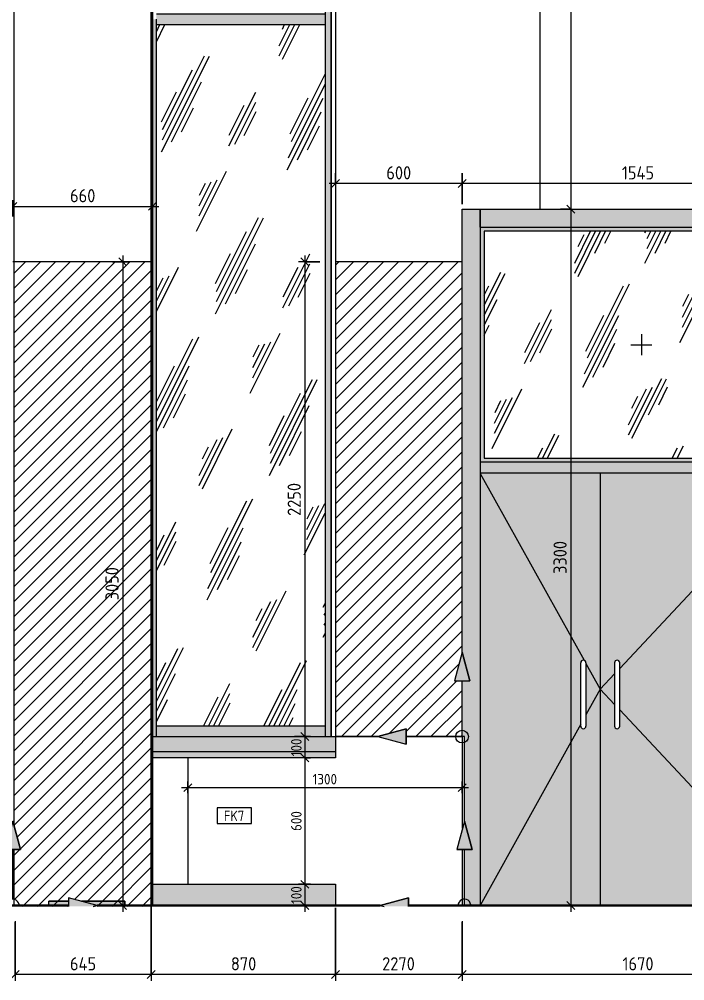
# Model space of a CAD drawing. Header units: millimetres. Extents: x 855 to 77750, y -1987 to 27400.
# Drawn here: x 29872 to 33028, y -357 to 4200 of the extents above; entities that cross this region are included whole.
import ezdxf

# ---------------------------------------------------------------- set-up
doc = ezdxf.new("R2010")
doc.units = ezdxf.units.MM
for name, color, linetype, lineweight in [('A-ANNO-DIMS', 7, 'Continuous', 9), ('A-ANNO-DIMS-25', 7, 'Continuous', 9), ('A-DETL', 7, 'Continuous', 9), ('A-DETL-GENF', 7, 'Continuous', 9), ('A-DOOR', 7, 'Continuous', 9), ('A-DOOR-FRAM-1', 7, 'Continuous', 9), ('A-GLAZ', 7, 'Continuous', 9), ('A-GLAZ-CURT', 7, 'Continuous', 9), ('A-GLAZ-CWMG', 7, 'Continuous', 9), ('A-WALL', 7, 'Continuous', 9), ('A-WALL-IDEN', 7, 'Continuous', 9), ('A-WALL-PATT', 7, 'Continuous', 9), ('I-WALL', 7, 'Continuous', 9)]:
    doc.layers.add(name, color=color, linetype=linetype, lineweight=lineweight)
for name, color, linetype, lineweight, true_color in [('A-DETL-GENF-2', 7, 'Continuous', 9, 0x004000), ('A-FLOR-FNSH-2', 7, 'Continuous', 30, 0x3c3c3c), ('I-FURN-2', 7, 'Continuous', 9, 0xc0c0c0), ('I-FURN-4', 7, 'Continuous', 9, 0xacacac)]:
    doc.layers.add(name, color=color, linetype=linetype, lineweight=lineweight, true_color=true_color)
doc.layers.add('I-FURN-3', color=7, linetype='Continuous', lineweight=9, true_color=0x7f7f7f, transparency=0.7)
doc.styles.add('GOST Common_5', font='GOST_Common.ttf', dxfattribs={"width": 0.9, "height": 50})
doc.styles.add('ISOCPEUR_2', font='isocpeur.ttf', dxfattribs={"width": 0.9, "height": 62.5})
doc.styles.add('ISOCPEUR_3', font='isocpeur.ttf', dxfattribs={"width": 0.9, "height": 62.5})
doc.styles.add('ISOCPEUR_4', font='isocpeur.ttf', dxfattribs={"width": 0.9, "height": 50})
doc.dimstyles.new('ISO-2_0_0_9К_Средний_округл2', dxfattribs={"dimscale": 304.8, "dimtxt": 49.799059, "dimasz": 0.123031, "dimexe": 0.098425, "dimexo": 0, "dimgap": 0, "dimtad": 1, "dimdec": 0, "dimrnd": 10, "dimzin": 0, "dimdsep": 46, "dimtxsty": 'ISOCPEUR_4', "dimblk1": 'OBLIQUE', "dimblk2": 'OBLIQUE', "dimsah": 1, "dimcen": 0.09, "dimdle": 0.098425, "dimazin": 0, "dimtfac": 1, "dimtdec": 4, "dimtix": 1, "dimtmove": 0, "dimatfit": 3, "dimfxl": 1, "dimtvp": 1, "dimtolj": 1, "dimtzin": 0, "dimarcsym": 2})
doc.dimstyles.new('ISO-2_5_0_9К_БОЛЬШОЙ_1', dxfattribs={"dimscale": 304.8, "dimtxt": 62.248823, "dimasz": 0.123031, "dimexe": 0.098425, "dimexo": 0.246063, "dimgap": 0, "dimtad": 1, "dimdec": 0, "dimrnd": 10, "dimzin": 0, "dimdsep": 46, "dimtxsty": 'ISOCPEUR_2', "dimblk1": 'OBLIQUE', "dimblk2": 'OBLIQUE', "dimsah": 1, "dimcen": 0.09, "dimdle": 0.098425, "dimazin": 0, "dimtfac": 1, "dimtdec": 4, "dimtix": 1, "dimtmove": 0, "dimatfit": 3, "dimfxl": 1, "dimtvp": 1, "dimtolj": 1, "dimtzin": 0, "dimarcsym": 2})
doc.dimstyles.new('ISO-2_5_0_9К_БОЛЬШОЙ_3', dxfattribs={"dimscale": 304.8, "dimtxt": 62.248823, "dimasz": 0.123031, "dimexe": 0.098425, "dimexo": 0.246063, "dimgap": 0, "dimtad": 1, "dimdec": 0, "dimrnd": 10, "dimzin": 0, "dimdsep": 46, "dimtxsty": 'ISOCPEUR_3', "dimblk1": 'OBLIQUE', "dimblk2": 'OBLIQUE', "dimsah": 1, "dimcen": 0.09, "dimdle": 0.098425, "dimazin": 0, "dimtfac": 1, "dimtdec": 4, "dimtix": 1, "dimtmove": 0, "dimatfit": 3, "dimfxl": 1, "dimtvp": 1, "dimtolj": 1, "dimtzin": 0, "dimarcsym": 2})
pattern_1 = [(63.435, (17628.5, 31.75), (-255.583, 766.75), [317.5, -190.5, 317.5, -190.5, -403.903]), (63.435, (17628.5, 31.75), (-255.583, 766.75), [-1016, 127, -276.9]), (63.435, (17612.65, 47.6), (-255.583, 766.75), [254, -317.5, 190.5, -190.5, -467.403]), (63.435, (17612.65, 47.6), (-255.583, 766.75), [-952.5, 222.25, -245.15]), (63.435, (17612.65, 95.25), (-255.583, 766.75), [190.5, -381, 127, -190.5, -530.903]), (63.435, (17612.65, 95.25), (-255.583, 766.75), [-889, 285.75, -245.15]), (63.435, (17660.27, 47.6), (-255.583, 766.75), [190.5, -381, 158.75, -6404.65]), (63.435, (17707.9, 95.25), (-255.583, 766.75), [95.25, -476.25, 63.5, -6499.9]), (63.435, (17628.5, 174.6), (-255.583, 766.75), [63.5, -476.25, 63.5, -254, -562.653]), (63.435, (17628.5, 174.6), (-255.583, 766.75), [-857.25, 158.75, -403.9]), (63.435, (17914.27, 127), (-255.583, 766.75), [317.5, -476.25, 381, -251.503]), (63.435, (17914.27, 79.4), (-255.583, 766.75), [444.5, -317.5, 476.25, -188.003]), (63.435, (17946, 95.25), (-255.583, 766.75), [508, -254, 381, -276.903]), (63.435, (17993.65, 142.9), (-255.583, 766.75), [317.5, -444.5, 254, -403.903]), (63.435, (17946, 238.1), (-255.583, 766.75), [158.75, -635, 190.5, -435.653]), (63.435, (18041.27, 190.5), (-255.583, 766.75), [127, -635, 127, -530.903])]
pattern_2 = [(0, (29846.3, 0), (0, 3050), []), (90, (29846.3, 0), (-1300, 8e-14), [])]
pattern_3 = [(45, (29326.597, 0), (-35.35534, 35.35534), [])]

# ---------------------------------------------------------------- blocks, each defined once
blk = doc.blocks.new('Системная панель - Стекло - 40мм-V4-Развертка 1_04-1')
at = {"layer": 'A-GLAZ-CURT'}
h = blk.add_hatch(dxfattribs=at)
h.set_pattern_fill('FP_17', color=256, style=0, pattern_type=2)
h.set_pattern_definition(pattern_1)
h.paths.add_polyline_path([(19217.8, 850), (19560.3, 850), (19560.3, 4175), (18760.3, 4175), (18760.3, 850)])
blk = doc.blocks.new('Прямоугольный импост - Импост структурный с накладкой - 160мм Темный-33186088-Развертка 1_04-1')
at = {"layer": 'A-GLAZ-CWMG'}
blk.add_hatch(color=256, dxfattribs=at).paths.add_polyline_path([(17731.8, 800), (17760.3, 800), (17760.3, 850), (16960.3, 850), (16960.3, 800), (17236.4, 800)])
blk.add_line((17760.3, 850), (16960.3, 850), dxfattribs=at)
blk = doc.blocks.new('Прямоугольный импост - Импост структурный с накладкой - 190мм-22856094-Развертка 1_04-1')
at = {"layer": 'A-GLAZ-CWMG'}
blk.add_hatch(color=256, dxfattribs=at).paths.add_polyline_path([(17789.3, 800), (17789.3, 4200), (17760.3, 4200), (17760.3, 800)])
blk.add_line((17760.3, 4200), (17760.3, 800), dxfattribs=at)
blk = doc.blocks.new('Прямоугольный импост - Импост структурный с накладкой - 160мм Темный-33186089-Развертка 1_04-1')
at = {"layer": 'A-GLAZ-CWMG'}
blk.add_hatch(color=256, dxfattribs=at).paths.add_polyline_path([(16960.3, 4175), (17760.3, 4175), (17760.3, 4225), (16960.3, 4225), (16960.3, 4200)])
for p, q in [((16960.3, 4225), (17760.3, 4225)), ((16960.3, 4175), (17760.3, 4175))]:
    blk.add_line(p, q, dxfattribs=at)
blk = doc.blocks.new('Прямоугольный импост - Импост структурный с накладкой - 190мм-22856073-Развертка 1_04-1')
at = {"layer": 'A-GLAZ-CWMG'}
blk.add_hatch(color=256, dxfattribs=at).paths.add_polyline_path([(17789.3, 4200), (17789.3, 7480), (17760.3, 7480), (17760.3, 4200)])
blk.add_line((17760.3, 7480), (17760.3, 4200), dxfattribs=at)
blk = doc.blocks.new('Прямоугольный импост - Импост структурный с накладкой - 190мм-V7-Развертка 1_04-1')
at = {"layer": 'A-GLAZ-CWMG'}
blk.add_hatch(color=256, dxfattribs=at).paths.add_polyline_path([(18741.3, 800), (18760.3, 800), (18760.3, 4200), (18741.3, 4200), (18741.3, 1022.5)])
blk.add_line((18760.3, 800), (18760.3, 4200), dxfattribs=at)
blk = doc.blocks.new('110_Дверь_СКБ_2Ст_Наружная - ДН-1_л_ Двухстворчатая 1450 х3300 _h_ в свету с верхним остеклением-23567691-Развертка 1_04-1')
at = {"layer": 'A-DOOR'}
h = blk.add_hatch(color=256, dxfattribs=at)
h.paths.add_polyline_path([(21805, 2100), (21825, 2100), (21825, 3215), (20295, 3215), (20295, 2100), (20703.8, 2100)])
h.paths.add_polyline_path([(20315, 2120), (20315, 3195), (21805, 3195), (21805, 2120), (20703.8, 2120)])
h = blk.add_hatch(color=256, dxfattribs=at)
h.paths.add_polyline_path([(20295, 0), (20865, 0), (20865, 2050), (20295, 2050), (20295, 2.6)])
h.paths.add_polyline_path([(20785, 837.5), (20781.8, 837.9), (20778.7, 839.2), (20776.2, 841.2), (20774.2, 843.7), (20772.9, 846.8), (20772.5, 850), (20772.6, 1151), (20772.9, 1153.2), (20774.2, 1156.2), (20776.2, 1158.8), (20778.7, 1160.8), (20781.8, 1162.1), (20785, 1162.5), (20788.2, 1162.1), (20791.2, 1160.8), (20793.8, 1158.8), (20795.8, 1156.2), (20797.1, 1153.2), (20797.5, 1150), (20797.5, 850), (20797.1, 846.8), (20795.8, 843.7), (20793.8, 841.2), (20791.2, 839.2), (20788.2, 837.9)])
h = blk.add_hatch(color=256, dxfattribs=at)
h.paths.add_polyline_path([(20865, 0), (21825, 0), (21825, 2050), (20865, 2050), (20865, 17.9)])
h.paths.add_polyline_path([(20945, 837.5), (20941.8, 837.9), (20938.7, 839.2), (20936.2, 841.2), (20934.2, 843.7), (20932.9, 846.8), (20932.5, 850), (20932.6, 1151), (20932.9, 1153.2), (20934.2, 1156.2), (20936.2, 1158.8), (20938.7, 1160.8), (20941.8, 1162.1), (20945, 1162.5), (20948.2, 1162.1), (20951.5, 1160.7), (20953.8, 1158.8), (20955.8, 1156.2), (20957.1, 1153.2), (20957.5, 1150), (20957.5, 850), (20957.1, 846.8), (20955.8, 843.7), (20953.8, 841.2), (20951.2, 839.2), (20948.2, 837.9)])
at = {"layer": 'A-DOOR-FRAM-1'}
for points in [[(20295, 0), (20295, 3300), (20210, 3300), (20210, 1200), (20246.2, 1064.8), (20210, 1064.8), (20210, 800), (20221, 800), (20221, 400), (20257.2, 264.8), (20221, 264.8), (20221, 0)], [(20703.8, 3215), (21825, 3215), (21825, 3300), (20295, 3300), (20295, 3215)], [(20703.8, 2050), (21825, 2050), (21825, 2100), (20295, 2100), (20295, 2050)]]:
    blk.add_hatch(color=256, dxfattribs=at).paths.add_polyline_path(points)
h = blk.add_hatch(color=256, dxfattribs=at)
h.paths.add_polyline_path([(21879, 0), (21879, 684.8), (21848.3, 684.8), (21879, 799.5), (21879, 3300), (21825, 3300), (21825, 0)])
h.paths.add_polyline_path([(21910, 0), (21910, 399.6), (21890, 399.6), (21890, 0)])
h = blk.add_hatch(dxfattribs=at)
h.set_pattern_fill('FP_17', color=256, style=0, pattern_type=2)
h.set_pattern_definition(pattern_1)
h.paths.add_polyline_path([(20315, 2120), (21805, 2120), (21805, 3195), (20315, 3195)])
at = {"layer": 'A-DOOR'}
for p, q in [((21805, 3195), (20315, 3195)), ((20315, 3195), (20315, 2120)), ((21805, 2120), (21805, 3195)), ((20315, 2120), (21805, 2120)), ((20295, 2047.5), (20788.7, 1161.9)), ((20865, 2050), (20865, 0)), ((20865, 2050), (20865, 0)), ((21825, 2048.5), (20957.5, 1123.6)), ((20772.5, 850), (20772.5, 1150)), ((20797.5, 1150), (20797.5, 850)), ((20797.5, 1146.1), (20865, 1025)), ((20932.5, 1150), (20932.5, 850)), ((20957.5, 850), (20957.5, 1150)), ((20932.5, 1097), (20865, 1025)), ((20865, 1025), (20797.5, 903.6)), ((20865, 1025), (20932.5, 952.9)), ((20957.5, 926.2), (21825, 0)), ((20772.5, 858.7), (20295, 0))]:
    blk.add_line(p, q, dxfattribs=at)
for centre, start, end in [((20785, 1150), 0, 180), ((20945, 1150), 0, 180), ((20785, 850), 180, 0), ((20945, 850), 180, 360)]:
    blk.add_arc(centre, 12.5, start, end, dxfattribs=at)
at = {"layer": 'A-DOOR-FRAM-1'}
for p, q in [((20295, 3215), (20295, 3300)), ((20295, 3300), (20295, 0)), ((21825, 3300), (21825, 3215)), ((21825, 3300), (21825, 0)), ((20295, 3215), (21825, 3215)), ((20295, 2100), (20295, 2050)), ((21825, 2100), (20295, 2100)), ((21825, 2050), (21825, 2100)), ((20295, 2050), (21825, 2050)), ((21910, 0), (21890, 0))]:
    blk.add_line(p, q, dxfattribs=at)
at = {"layer": 'A-GLAZ'}
for p, q in [((21060, 2707.5), (21060, 2607.5)), ((21010, 2657.5), (21110, 2657.5))]:
    blk.add_line(p, q, dxfattribs=at)
blk = doc.blocks.new('Кронштейн для колонок - 1180мм-33112424-Развертка 1_04-1')
at = {"layer": 'I-FURN-3'}
h = blk.add_hatch(color=256, dxfattribs=at)
h.paths.add_polyline_path([(18479.3, 0), (18610, 0), (18610, 20), (18404.6, 20)])
h.paths.add_polyline_path([(18250, 0), (18344, 0), (18344, 20), (18250, 20)])
at = {"layer": 'I-FURN-2'}
for p, q in [((18250, 20), (18344, 20)), ((18250, 0), (18250, 20)), ((18404.6, 20), (18610, 20)), ((18610, 0), (18610, 20))]:
    blk.add_line(p, q, dxfattribs=at)
at = {"layer": 'I-FURN-4'}
for p, q in [((18344, 20), (18250, 20)), ((18250, 0), (18250, 20)), ((18610, 20), (18404.6, 20)), ((18610, 20), (18610, 0))]:
    blk.add_line(p, q, dxfattribs=at)
blk = doc.blocks.new('Зашивка приборов отопления13 - Зашивка приборов отопления-33279120-Развертка 1_04-1')
at = {"layer": 'A-WALL'}
blk.add_hatch(color=256, dxfattribs=at).paths.add_polyline_path([(19217.8, 730), (19610.3, 730), (19610.3, 800), (18741.3, 800), (18741.3, 730), (18970.1, 730)])
h = blk.add_hatch(color=256, dxfattribs=at)
h.paths.add_polyline_path([(18741.3, 0), (19610.3, 0), (19610.3, 100), (18741.3, 100)])
h.paths.add_polyline_path([(18741.3, 700), (19610.3, 700), (19610.3, 730), (18741.3, 730)])
for p, q in [((18741.3, 800), (19610.3, 800)), ((18741.3, 730), (19610.3, 730))]:
    blk.add_line(p, q, dxfattribs=at)
blk = doc.blocks.new('Начало раскладки_красным - Начало раскладки_красным-V16-Развертка 1_04-1')
at = {"layer": 'A-DETL-GENF'}
for points in [[(18115.5, 264.8), (18079.3, 400), (18043, 264.8)], [(18460.6, -5), (18479.3, 0), (18344, 36.2), (18344, -5)]]:
    blk.add_hatch(color=256, dxfattribs=at).paths.add_polyline_path(points)
for p, q in [((18079.3, 400), (18043, 264.8)), ((18079.3, 400), (18043, 264.8)), ((18115.5, 264.8), (18079.3, 400)), ((18079.3, 400), (18115.5, 264.8)), ((18043, 264.8), (18115.5, 264.8)), ((18115.5, 264.8), (18043, 264.8)), ((18079.3, 30), (18079.3, 264.8)), ((18479.3, 0), (18344, 36.2)), ((18344, 36.2), (18344, -5)), ((18479.3, 0), (18344, 36.2)), ((18344, 36.2), (18344, -5)), ((18109.3, 0), (18344, 0)), ((18460.6, -5), (18479.3, 0)), ((18479.3, 0), (18460.6, -5))]:
    blk.add_line(p, q, dxfattribs=at)
blk.add_arc((18079.3, 0), 30, 350.2235, 189.7765, dxfattribs=at)
blk = doc.blocks.new('Начало раскладки_красным - Начало раскладки_красным-26103215-Развертка 1_04-1')
at = {"layer": 'A-DETL-GENF'}
for points in [[(20257.2, 264.8), (20221, 400), (20184.8, 264.8)], [(19956.2, -5), (19956.2, 36.2), (19821, 0), (19839.7, -5)]]:
    blk.add_hatch(color=256, dxfattribs=at).paths.add_polyline_path(points)
for p, q in [((20221, 400), (20184.8, 264.8)), ((20221, 400), (20184.8, 264.8)), ((20257.2, 264.8), (20221, 400)), ((20221, 400), (20257.2, 264.8)), ((20184.8, 264.8), (20257.2, 264.8)), ((20257.2, 264.8), (20184.8, 264.8)), ((20221, 30), (20221, 264.8)), ((19956.2, 36.2), (19821, 0)), ((19821, 0), (19956.2, 36.2)), ((19956.2, -5), (19956.2, 36.2)), ((19956.2, 36.2), (19956.2, -5)), ((19821, 0), (19839.7, -5)), ((19821, 0), (19839.7, -5)), ((20191, 0), (19956.2, 0))]:
    blk.add_line(p, q, dxfattribs=at)
for start, end in [(350.3581, 180), (180, 189.9305)]:
    blk.add_arc((20221, 0), 30, start, end, dxfattribs=at)
blk = doc.blocks.new('Начало раскладки_красным - Начало раскладки_красным-V17-Развертка 1_04-1')
at = {"layer": 'A-DETL-GENF'}
for points in [[(21920.7, 684.8), (21884.5, 820), (21848.3, 684.8)], [(22149.3, 383.8), (22284.5, 420), (22149.3, 456.2)]]:
    blk.add_hatch(color=256, dxfattribs=at).paths.add_polyline_path(points)
for p, q in [((21884.5, 820), (21848.3, 684.8)), ((21884.5, 820), (21848.3, 684.8)), ((21920.7, 684.8), (21884.5, 820)), ((21884.5, 820), (21920.7, 684.8)), ((21848.3, 684.8), (21920.7, 684.8)), ((21920.7, 684.8), (21848.3, 684.8)), ((21884.5, 450), (21884.5, 684.8)), ((22284.5, 420), (22149.3, 456.2)), ((22149.3, 456.2), (22149.3, 383.8)), ((22284.5, 420), (22149.3, 456.2)), ((22149.3, 456.2), (22149.3, 383.8)), ((21914.5, 420), (22149.3, 420)), ((22149.3, 383.8), (22284.5, 420)), ((22284.5, 420), (22149.3, 383.8))]:
    blk.add_line(p, q, dxfattribs=at)
blk.add_circle((21884.5, 420), 30, dxfattribs=at)
blk = doc.blocks.new('DIMBLOCK21-Развертка 1_04-1')
at = {"layer": 'A-ANNO-DIMS-25'}
for p, q in [((31971.6, -75), (31971.6, -357.1)), ((31971.6, -327.1), (31971.6, -80)), ((33640.6, -75), (33640.6, -357.1)), ((33640.6, -327.1), (33640.6, -80)), ((33640.6, -327.1), (31971.6, -327.1))]:
    blk.add_line(p, q, dxfattribs=at)
at = {"layer": 'A-ANNO-DIMS-25', "lineweight": 20}
for p, q in [((31971.6, -327.1), (31990.3, -308.3)), ((33640.6, -327.1), (33659.3, -308.3)), ((31971.6, -327.1), (31952.8, -345.8)), ((33640.6, -327.1), (33621.8, -345.8))]:
    blk.add_line(p, q, dxfattribs=at)
at = {"layer": 'A-ANNO-DIMS-25', "color": 0, "insert": (32732.5, -245.4), "char_height": 62.5, "width": 176.691, "attachment_point": 1, "line_spacing_factor": 1.149209, "style": 'ISOCPEUR_2'}
blk.add_mtext('1670', dxfattribs=at)
blk = doc.blocks.new('_Oblique')
at = {"color": 0, "linetype": 'ByBlock', "lineweight": -2}
blk.add_line((-0.5, -0.5), (0.5, 0.5), dxfattribs=at)
blk = doc.blocks.new('DIMBLOCK22-Развертка 1_04-1')
at = {"layer": 'A-ANNO-DIMS-25'}
for p, q in [((31371.8, -12.2), (31371.8, -357.1)), ((31371.8, -327.1), (31371.8, -12.2)), ((31971.6, -75), (31971.6, -357.1)), ((31971.6, -327.1), (31971.6, -80)), ((31971.6, -327.1), (31371.8, -327.1))]:
    blk.add_line(p, q, dxfattribs=at)
at = {"layer": 'A-ANNO-DIMS-25', "lineweight": 20}
for p, q in [((31371.8, -327.1), (31390.6, -308.3)), ((31971.6, -327.1), (31990.3, -308.3)), ((31371.8, -327.1), (31353.1, -345.8)), ((31971.6, -327.1), (31952.8, -345.8))]:
    blk.add_line(p, q, dxfattribs=at)
at = {"layer": 'A-ANNO-DIMS-25', "color": 0, "insert": (31592.7, -245.4), "char_height": 62.5, "width": 189.619, "attachment_point": 1, "line_spacing_factor": 1.149209, "style": 'ISOCPEUR_3'}
blk.add_mtext('\u200e2270', dxfattribs=at)
blk = doc.blocks.new('DIMBLOCK23-Развертка 1_04-1')
at = {"layer": 'A-ANNO-DIMS-25'}
for p, q in [((30497.3, 6225), (30497.3, -357.1)), ((30497.3, -327.1), (30497.3, 6225)), ((31371.8, -12.2), (31371.8, -357.1)), ((31371.8, -327.1), (31371.8, -12.2)), ((31371.8, -327.1), (30497.3, -327.1))]:
    blk.add_line(p, q, dxfattribs=at)
at = {"layer": 'A-ANNO-DIMS-25', "lineweight": 20}
for p, q in [((30497.3, -327.1), (30516.1, -308.3)), ((31371.8, -327.1), (31390.6, -308.3)), ((30497.3, -327.1), (30478.6, -345.8)), ((31371.8, -327.1), (31353.1, -345.8))]:
    blk.add_line(p, q, dxfattribs=at)
at = {"layer": 'A-ANNO-DIMS-25', "color": 0, "insert": (30875.3, -245.4), "char_height": 62.5, "width": 142.215, "attachment_point": 1, "line_spacing_factor": 1.149209, "style": 'ISOCPEUR_2'}
blk.add_mtext('870', dxfattribs=at)
blk = doc.blocks.new('DIMBLOCK24-Развертка 1_04-1')
at = {"layer": 'A-ANNO-DIMS-25'}
for p, q in [((30497.3, 6225), (30497.3, -357.1)), ((30497.3, -327.1), (30497.3, 6225)), ((29851.8, -75), (29851.8, -357.1)), ((29851.8, -327.1), (29851.8, -80)), ((30497.3, -327.1), (29851.8, -327.1))]:
    blk.add_line(p, q, dxfattribs=at)
at = {"layer": 'A-ANNO-DIMS-25', "lineweight": 20}
for p, q in [((29851.8, -327.1), (29870.6, -308.3)), ((30497.3, -327.1), (30516.1, -308.3)), ((29851.8, -327.1), (29833.1, -345.8)), ((30497.3, -327.1), (30478.6, -345.8))]:
    blk.add_line(p, q, dxfattribs=at)
at = {"layer": 'A-ANNO-DIMS-25', "color": 0, "insert": (30112.3, -245.4), "char_height": 62.5, "width": 149.397, "attachment_point": 1, "line_spacing_factor": 1.149209, "style": 'ISOCPEUR_3'}
blk.add_mtext('\u200e645', dxfattribs=at)
blk = doc.blocks.new('DIMBLOCK34-Развертка 1_04-1')
at = {"layer": 'A-ANNO-DIMS-25'}
for p, q in [((32438.1, 6300), (32516.6, 6300)), ((32486.6, 6300), (32438.1, 6300)), ((32486.6, 6330), (32486.6, 3300)), ((32438.1, 3300), (32516.6, 3300)), ((32486.6, 3300), (32438.1, 3300))]:
    blk.add_line(p, q, dxfattribs=at)
at = {"layer": 'A-ANNO-DIMS-25', "lineweight": 20}
for p, q in [((32486.6, 6300), (32467.9, 6318.8)), ((32486.6, 6300), (32505.4, 6281.3)), ((32486.6, 3300), (32467.9, 3318.7)), ((32486.6, 3300), (32505.4, 3281.2))]:
    blk.add_line(p, q, dxfattribs=at)
at = {"layer": 'A-ANNO-DIMS-25', "color": 0, "insert": (32405, 4721), "char_height": 62.5, "width": 189.619, "attachment_point": 1, "rotation": 90, "line_spacing_factor": 1.149209, "style": 'ISOCPEUR_2'}
blk.add_mtext('3000', dxfattribs=at)
blk = doc.blocks.new('DIMBLOCK35-Развертка 1_04-1')
at = {"layer": 'A-ANNO-DIMS-25'}
for p, q in [((32438.1, 3300), (32516.6, 3300)), ((32486.6, 3300), (32438.1, 3300)), ((32486.6, 3300), (32486.6, -30)), ((32438.1, 0), (32516.6, 0)), ((32486.6, 0), (32438.1, 0))]:
    blk.add_line(p, q, dxfattribs=at)
at = {"layer": 'A-ANNO-DIMS-25', "lineweight": 20}
for p, q in [((32486.6, 3300), (32467.9, 3318.7)), ((32486.6, 3300), (32505.4, 3281.2)), ((32486.6, 0), (32467.9, 18.8)), ((32486.6, 0), (32505.4, -18.8))]:
    blk.add_line(p, q, dxfattribs=at)
at = {"layer": 'A-ANNO-DIMS-25', "color": 0, "insert": (32405, 1571), "char_height": 62.5, "width": 189.619, "attachment_point": 1, "rotation": 90, "line_spacing_factor": 1.149209, "style": 'ISOCPEUR_2'}
blk.add_mtext('3300', dxfattribs=at)
blk = doc.blocks.new('DIMBLOCK36-Развертка 1_04-1')
at = {"layer": 'A-ANNO-DIMS-25'}
for p, q in [((33640.6, 3470.3), (33640.6, 3391.8)), ((33640.6, 3421.8), (33640.6, 3470.3)), ((33670.6, 3421.8), (31941.6, 3421.8)), ((31971.6, 3323.6), (31971.6, 3451.8)), ((31971.6, 3421.8), (31971.6, 3323.6))]:
    blk.add_line(p, q, dxfattribs=at)
at = {"layer": 'A-ANNO-DIMS-25', "lineweight": 20}
for p, q in [((31971.6, 3421.8), (31952.8, 3403)), ((31971.6, 3421.8), (31990.3, 3440.5)), ((33640.6, 3421.8), (33621.8, 3403)), ((33640.6, 3421.8), (33659.3, 3440.5))]:
    blk.add_line(p, q, dxfattribs=at)
at = {"layer": 'A-ANNO-DIMS-25', "color": 0, "insert": (32729.5, 3503.4), "char_height": 62.5, "width": 183.873, "attachment_point": 1, "line_spacing_factor": 1.149209, "style": 'ISOCPEUR_3'}
blk.add_mtext('\u200e1545', dxfattribs=at)
blk = doc.blocks.new('DIMBLOCK41-Развертка 1_04-1')
at = {"layer": 'A-ANNO-DIMS-25', "lineweight": 20}
for p, q in [((30362.2, 3050), (30343.4, 3068.8)), ((30362.2, 3050), (30380.9, 3031.2)), ((30362.2, 0), (30343.4, 18.8)), ((30362.2, 0), (30380.9, -18.8))]:
    blk.add_line(p, q, dxfattribs=at)
at = {"layer": 'A-ANNO-DIMS-25'}
for p, q in [((30362.2, 3080), (30362.2, -30)), ((30313.7, 3050), (30392.2, 3050)), ((30362.2, 3050), (30313.7, 3050)), ((30313.7, 0), (30392.2, 0)), ((30362.2, 0), (30313.7, 0))]:
    blk.add_line(p, q, dxfattribs=at)
at = {"layer": 'A-ANNO-DIMS-25', "color": 0, "insert": (30280.5, 1446), "char_height": 62.5, "width": 189.619, "attachment_point": 1, "rotation": 90, "line_spacing_factor": 1.149209, "style": 'ISOCPEUR_2'}
blk.add_mtext('3050', dxfattribs=at)
blk = doc.blocks.new('DIMBLOCK42-Развертка 1_04-1')
at = {"layer": 'A-ANNO-DIMS-25'}
for p, q in [((29840.8, 3264.7), (29840.8, 3343.2)), ((30502.8, 3264.7), (30502.8, 3343.2)), ((29810.8, 3313.2), (30532.8, 3313.2)), ((29840.8, 3313.2), (29840.8, 3264.7)), ((30502.8, 3313.2), (30502.8, 3264.7))]:
    blk.add_line(p, q, dxfattribs=at)
at = {"layer": 'A-ANNO-DIMS-25', "lineweight": 20}
for p, q in [((29840.8, 3313.2), (29859.6, 3331.9)), ((30502.8, 3313.2), (30521.6, 3331.9)), ((29840.8, 3313.2), (29822.1, 3294.4)), ((30502.8, 3313.2), (30484.1, 3294.4))]:
    blk.add_line(p, q, dxfattribs=at)
at = {"layer": 'A-ANNO-DIMS-25', "color": 0, "insert": (30112.6, 3394.8), "char_height": 62.5, "width": 142.215, "attachment_point": 1, "line_spacing_factor": 1.149209, "style": 'ISOCPEUR_2'}
blk.add_mtext('660', dxfattribs=at)
blk = doc.blocks.new('DIMBLOCK43-Развертка 1_04-1')
at = {"layer": 'A-ANNO-DIMS-25'}
for p, q in [((31371.8, 3470.3), (31371.8, 3391.8)), ((31371.8, 3421.8), (31371.8, 3470.3)), ((31971.6, 3470.3), (31971.6, 3391.8)), ((31971.6, 3421.8), (31971.6, 3470.3)), ((32001.6, 3421.8), (31341.8, 3421.8))]:
    blk.add_line(p, q, dxfattribs=at)
at = {"layer": 'A-ANNO-DIMS-25', "lineweight": 20}
for p, q in [((31371.8, 3421.8), (31353.1, 3403)), ((31371.8, 3421.8), (31390.6, 3440.5)), ((31971.6, 3421.8), (31952.8, 3403)), ((31971.6, 3421.8), (31990.3, 3440.5))]:
    blk.add_line(p, q, dxfattribs=at)
at = {"layer": 'A-ANNO-DIMS-25', "color": 0, "insert": (31612.4, 3503.4), "char_height": 62.5, "width": 142.215, "attachment_point": 1, "line_spacing_factor": 1.149209, "style": 'ISOCPEUR_2'}
blk.add_mtext('600', dxfattribs=at)
blk = doc.blocks.new('DIMBLOCK45-Развертка 1_04-1')
at = {"layer": 'A-ANNO-DIMS-25', "lineweight": 20}
for p, q in [((31225.9, 3050), (31207.2, 3068.7)), ((31225.9, 3050), (31244.7, 3031.2)), ((31225.9, 800), (31207.2, 818.8)), ((31225.9, 800), (31244.7, 781.2))]:
    blk.add_line(p, q, dxfattribs=at)
at = {"layer": 'A-ANNO-DIMS-25'}
for p, q in [((31225.9, 3080), (31225.9, 770)), ((31296.8, 3050), (31195.9, 3050)), ((31225.9, 3050), (31296.8, 3050)), ((31177.4, 800), (31255.9, 800)), ((31225.9, 800), (31177.4, 800))]:
    blk.add_line(p, q, dxfattribs=at)
at = {"layer": 'A-ANNO-DIMS-25', "color": 0, "insert": (31144.3, 1846), "char_height": 62.5, "width": 189.619, "attachment_point": 1, "rotation": 90, "line_spacing_factor": 1.149209, "style": 'ISOCPEUR_2'}
blk.add_mtext('2250', dxfattribs=at)
blk = doc.blocks.new('М_стена_0001 - Типоразмер-25382663-Развертка 1_04-1')
at = {"layer": 'A-WALL-IDEN'}
for p, q in [((16756.1, 462.7), (16592.8, 462.7)), ((16592.8, 462.7), (16592.8, 387.7)), ((16756.1, 387.7), (16756.1, 462.7)), ((16592.8, 387.7), (16756.1, 387.7))]:
    blk.add_line(p, q, dxfattribs=at)
blk = doc.blocks.new('DIMBLOCK76-Развертка 1_04-1')
at = {"layer": 'A-ANNO-DIMS-25'}
for p, q in [((31225.9, 830), (31225.9, 700)), ((31252.4, 800), (31195.9, 800)), ((31225.9, 800), (31252.4, 800)), ((31252.4, 700), (31195.9, 700)), ((31225.9, 700), (31252.4, 700))]:
    blk.add_line(p, q, dxfattribs=at)
at = {"layer": 'A-ANNO-DIMS-25', "lineweight": 20}
for p, q in [((31225.9, 800), (31207.2, 818.8)), ((31225.9, 800), (31244.7, 781.2)), ((31225.9, 700), (31207.2, 718.7)), ((31225.9, 700), (31244.7, 681.2))]:
    blk.add_line(p, q, dxfattribs=at)
at = {"layer": 'A-ANNO-DIMS-25', "color": 0, "insert": (31160.6, 706.9), "char_height": 50, "width": 103.429, "attachment_point": 1, "rotation": 90, "line_spacing_factor": 1.149209, "style": 'ISOCPEUR_4'}
blk.add_mtext('100', dxfattribs=at)
blk = doc.blocks.new('DIMBLOCK77-Развертка 1_04-1')
at = {"layer": 'A-ANNO-DIMS-25'}
for p, q in [((31252.4, 700), (31195.9, 700)), ((31225.9, 700), (31225.9, 100)), ((31225.9, 700), (31252.4, 700)), ((31252.4, 100), (31195.9, 100)), ((31225.9, 100), (31252.4, 100))]:
    blk.add_line(p, q, dxfattribs=at)
at = {"layer": 'A-ANNO-DIMS-25', "lineweight": 20}
for p, q in [((31225.9, 700), (31207.2, 718.7)), ((31225.9, 700), (31244.7, 681.2)), ((31225.9, 100), (31207.2, 118.7)), ((31225.9, 100), (31244.7, 81.2))]:
    blk.add_line(p, q, dxfattribs=at)
at = {"layer": 'A-ANNO-DIMS-25', "color": 0, "insert": (31160.6, 352.6), "char_height": 50, "width": 113.772, "attachment_point": 1, "rotation": 90, "line_spacing_factor": 1.149209, "style": 'ISOCPEUR_4'}
blk.add_mtext('600', dxfattribs=at)
blk = doc.blocks.new('DIMBLOCK78-Развертка 1_04-1')
at = {"layer": 'A-ANNO-DIMS-25'}
for p, q in [((31252.4, 100), (31195.9, 100)), ((31225.9, 100), (31225.9, -30)), ((31225.9, 100), (31252.4, 100)), ((31252.4, 0), (31195.9, 0)), ((31225.9, 0), (31252.4, 0))]:
    blk.add_line(p, q, dxfattribs=at)
at = {"layer": 'A-ANNO-DIMS-25', "lineweight": 20}
for p, q in [((31225.9, 100), (31207.2, 118.7)), ((31225.9, 100), (31244.7, 81.2)), ((31225.9, 0), (31207.2, 18.8)), ((31225.9, 0), (31244.7, -18.8))]:
    blk.add_line(p, q, dxfattribs=at)
at = {"layer": 'A-ANNO-DIMS-25', "color": 0, "insert": (31160.6, 6.9), "char_height": 50, "width": 103.429, "attachment_point": 1, "rotation": 90, "line_spacing_factor": 1.149209, "style": 'ISOCPEUR_4'}
blk.add_mtext('100', dxfattribs=at)
blk = doc.blocks.new('DIMBLOCK79-Развертка 1_04-1')
at = {"layer": 'A-ANNO-DIMS-25'}
for p, q in [((32001.6, 558), (30641.6, 558)), ((30671.6, 531.5), (30671.6, 588)), ((30671.6, 558), (30671.6, 531.5)), ((31971.6, 531.5), (31971.6, 588)), ((31971.6, 558), (31971.6, 531.5))]:
    blk.add_line(p, q, dxfattribs=at)
at = {"layer": 'A-ANNO-DIMS-25', "lineweight": 20}
for p, q in [((30671.6, 558), (30652.8, 539.2)), ((30671.6, 558), (30690.3, 576.7)), ((31971.6, 558), (31952.8, 539.2)), ((31971.6, 558), (31990.3, 576.7))]:
    blk.add_line(p, q, dxfattribs=at)
at = {"layer": 'A-ANNO-DIMS-25', "color": 0, "insert": (31262.7, 623.3), "char_height": 50, "width": 141.353, "attachment_point": 1, "line_spacing_factor": 1.149209, "style": 'ISOCPEUR_4'}
blk.add_mtext('1300', dxfattribs=at)

msp = doc.modelspace()

# ---------------------------------------------------------------- hatches: boundary and pattern name
at = {"layer": 'A-DETL-GENF-2'}
h = msp.add_hatch(dxfattribs=at)
h.set_pattern_fill('FP_31', color=256, style=0, pattern_type=2)
h.set_pattern_definition(pattern_3)
h.paths.add_polyline_path([(30105.6, -5), (30105.6, 36.2), (30240.8, 0), (30222.2, -5), (30497.3, -5), (30497.3, 3050), (29846.3, 3050), (29846.3, 379.5), (29877.1, 264.8), (29846.3, 264.8), (29846.3, -5), (29877.1, -5)])
h = msp.add_hatch(dxfattribs=at)
h.set_pattern_fill('FP_31', color=256, style=0, pattern_type=2)
h.set_pattern_definition(pattern_3)
h.paths.add_polyline_path([(31971.6, 800), (31971.6, 1064.8), (31935.3, 1064.8), (31971.6, 1200), (31971.6, 3050), (31371.8, 3050), (31371.8, 800), (31571.6, 800), (31706.8, 836.2), (31706.8, 800)])
at = {"layer": 'A-WALL-PATT'}
h = msp.add_hatch(dxfattribs=at)
h.set_pattern_fill('FP_23', color=256, style=0, pattern_type=2)
h.set_pattern_definition(pattern_2)
h.paths.add_polyline_path([(30371.6, 0), (30491.8, 0), (30491.8, 6300), (29840.8, 6300), (29840.8, 400), (29877.1, 264.8), (29840.8, 264.8), (29840.8, 0), (30011.6, 0), (30011.6, 20), (30105.6, 20), (30105.6, 36.2), (30166.2, 20), (30371.6, 20)])
h = msp.add_hatch(dxfattribs=at)
h.set_pattern_fill('FP_23', color=256, style=0, pattern_type=2)
h.set_pattern_definition(pattern_2)
h.paths.add_polyline_path([(30491.8, 0), (30502.8, 0), (30502.8, 6300), (30491.8, 6300), (30491.8, 123.1)])
h = msp.add_hatch(dxfattribs=at)
h.set_pattern_fill('FP_22', color=256, style=0, pattern_type=2)
h.set_pattern_definition([(0, (31040.6, 0), (0, 3050), []), (90, (31040.6, 0), (-1300, 8e-14), [])])
h.paths.add_polyline_path([(31571.6, 800), (31706.8, 836.2), (31706.8, 800), (31971.6, 800), (31971.6, 1064.8), (31935.3, 1064.8), (31971.6, 1200), (31971.6, 3300), (33640.6, 3300), (33640.6, 6300), (31371.8, 6300), (31371.8, 800), (31474.7, 800)])
h = msp.add_hatch(dxfattribs=at)
h.set_pattern_fill('FP_29', color=256, style=0, pattern_type=2)
h.set_pattern_definition([(0, (30671.6, 0), (0, 3050), []), (90, (30671.6, 0), (-1300, 8e-14), [])])
h.paths.add_polyline_path([(31371.8, 0), (31582.6, 0), (31717.8, 36.2), (31717.8, 0), (31982.6, 0), (31982.6, 264.8), (31946.3, 264.8), (31982.6, 400), (31982.6, 800), (31706.8, 800), (31706.8, 763.8), (31571.6, 800), (31371.8, 800), (31371.8, 700), (30502.8, 700), (30502.8, 100), (31371.8, 100)])
h = msp.add_hatch(dxfattribs=at)
h.set_pattern_fill('FP_23', color=256, style=0, pattern_type=2)
h.set_pattern_definition(pattern_2)
h.paths.add_polyline_path([(30240.8, 0), (30371.6, 0), (30371.6, 20), (30166.2, 20)])
h.paths.add_polyline_path([(30011.6, 0), (30105.6, 0), (30105.6, 20), (30011.6, 20)])
at = {"layer": 'I-WALL'}
msp.add_hatch(color=256, dxfattribs=at).paths.add_polyline_path([(31350.8, 800), (31351.8, 800), (31351.8, 7500), (31350.8, 7500), (31350.8, 1022.5)])

# ---------------------------------------------------------------- linework, layer by layer
at = {"layer": 'A-DETL'}
for p, q in [((30497.3, 3050), (29846.3, 3050)), ((30497.3, -5), (30497.3, 3050)), ((31371.8, 3050), (31371.8, 800)), ((31971.6, 3050), (31371.8, 3050)), ((31971.6, 1200), (31971.6, 3050)), ((31971.6, 800), (31971.6, 1064.8)), ((31371.8, 800), (31571.6, 800)), ((31706.8, 800), (31971.6, 800))]:
    msp.add_line(p, q, dxfattribs=at)
at = {"layer": 'A-FLOR-FNSH-2'}
for p, q in [((30105.6, 0), (26942.6, 0)), ((31582.6, 0), (30240.8, 0)), ((33651.6, 0), (31717.8, 0)), ((30105.6, -0.1), (26942.2, -0.1)), ((31582.9, -0.1), (30240.5, -0.1)), ((34671.6, -0.1), (31717.8, -0.1))]:
    msp.add_line(p, q, dxfattribs=at)
at = {"layer": 'I-WALL'}
for p, q in [((31350.8, 800), (31350.8, 7500)), ((31351.8, 800), (31351.8, 7500)), ((31371.8, 7500), (31371.8, 700)), ((30502.8, 6300), (30502.8, 0)), ((31971.6, 3300), (33640.6, 3300)), ((31971.6, 1200), (31971.6, 3300)), ((31971.6, 800), (31971.6, 1064.8)), ((31571.6, 800), (31371.8, 800)), ((31982.6, 800), (31706.8, 800)), ((31982.6, 400), (31982.6, 800)), ((31371.8, 700), (30502.8, 700)), ((31982.6, 0), (31982.6, 264.8)), ((30502.8, 100), (31371.8, 100)), ((31371.8, 100), (31371.8, 0))]:
    msp.add_line(p, q, dxfattribs=at)

# ---------------------------------------------------------------- block references
at = {"layer": 'A-DETL-GENF', "rotation": 90.00000000000026}
msp.add_blockref('Начало раскладки_красным - Начало раскладки_красным-V17-Развертка 1_04-1', (32391.6, -21084.5), dxfattribs=at)
at = {"layer": 'A-DETL-GENF'}
for name in ['Начало раскладки_красным - Начало раскладки_красным-V16-Развертка 1_04-1', 'Начало раскладки_красным - Начало раскладки_красным-26103215-Развертка 1_04-1']:
    msp.add_blockref(name, (11761.6, 0), dxfattribs=at)
at = {"layer": 'A-DOOR'}
msp.add_blockref('110_Дверь_СКБ_2Ст_Наружная - ДН-1_л_ Двухстворчатая 1450 х3300 _h_ в свету с верхним остеклением-23567691-Развертка 1_04-1', (11761.6, 0), dxfattribs=at)
at = {"layer": 'A-GLAZ-CURT'}
msp.add_blockref('Системная панель - Стекло - 40мм-V4-Развертка 1_04-1', (11761.6, 0), dxfattribs=at)
at = {"layer": 'A-GLAZ-CWMG'}
for name, p in [('Прямоугольный импост - Импост структурный с накладкой - 190мм-22856073-Развертка 1_04-1', (13561.6, 0)), ('Прямоугольный импост - Импост структурный с накладкой - 190мм-V7-Развертка 1_04-1', (11761.6, 0)), ('Прямоугольный импост - Импост структурный с накладкой - 160мм Темный-33186089-Развертка 1_04-1', (13561.6, 0)), ('Прямоугольный импост - Импост структурный с накладкой - 190мм-22856094-Развертка 1_04-1', (13561.6, 0)), ('Прямоугольный импост - Импост структурный с накладкой - 160мм Темный-33186088-Развертка 1_04-1', (13561.6, 0))]:
    msp.add_blockref(name, p, dxfattribs=at)
at = {"layer": 'A-WALL'}
msp.add_blockref('Зашивка приборов отопления13 - Зашивка приборов отопления-33279120-Развертка 1_04-1', (11761.6, 0), dxfattribs=at)
at = {"layer": 'A-WALL-IDEN'}
msp.add_blockref('М_стена_0001 - Типоразмер-25382663-Развертка 1_04-1', (14217.6, 0), dxfattribs=at)
at = {"layer": 'I-FURN-2'}
msp.add_blockref('Кронштейн для колонок - 1180мм-33112424-Развертка 1_04-1', (11761.6, 0), dxfattribs=at)

# ---------------------------------------------------------------- texts
at = {"layer": 'A-WALL-IDEN', "insert": (30842, 449.2), "char_height": 50, "width": 124.462, "attachment_point": 1, "style": 'GOST Common_5'}
msp.add_mtext('FK7', dxfattribs=at)

# ---------------------------------------------------------------- dimensions: what is measured, and where the dimension line sits
at = {"layer": 'A-ANNO-DIMS'}
for base, p1, p2, text, override, picture, middle in [((29851.8, -327.1), (30497.3, 6300), (29851.8, 0), '\u200e645', {"dimpost": '<>', "dimfxl": 6332.982729}, 'DIMBLOCK24-Развертка 1_04-1', (30174.6, -290)), ((31971.6, 3421.8), (33640.6, 3395.3), (31971.6, 3248.6), '\u200e1545', {"dimpost": '<>', "dimfxl": 1675.433237}, 'DIMBLOCK36-Развертка 1_04-1', (32806.1, 3458.9)), ((31371.8, -327.1), (31971.6, 0), (31371.8, 62.8), '\u200e2270', {"dimpost": '<>', "dimfxl": 603.023109}, 'DIMBLOCK22-Развертка 1_04-1', (31671.7, -290))]:
    dim = msp.add_linear_dim(base=base, p1=p1, p2=p2, text=text, dimstyle='ISO-2_5_0_9К_БОЛЬШОЙ_3', override=override, dxfattribs=at)
    dim.commit()
    dim.dimension.update_dxf_attribs({"geometry": picture, "text_midpoint": middle})
for base, p1, p2, dimstyle, override, picture, middle in [((30497.3323, -327.0826), (31371.8324, 62.808), (30497.3323, 6300), 'ISO-2_5_0_9К_БОЛЬШОЙ_1', {"dimpost": '<>', "dimfxl": 6298.199306}, 'DIMBLOCK23-Развертка 1_04-1', (30934.5824, -295.8326)), ((31371.8, 3421.8), (31971.6, 3395.3), (31371.8, 3395.3), 'ISO-2_5_0_9К_БОЛЬШОЙ_1', {"dimpost": '<>', "dimfxl": 599.7433}, 'DIMBLOCK43-Развертка 1_04-1', (31671.7, 3453)), ((30502.8, 3313.2), (29840.8, 3339.7), (30502.8, 3339.7), 'ISO-2_5_0_9К_БОЛЬШОЙ_1', {"dimpost": '<>', "dimfxl": 662}, 'DIMBLOCK42-Развертка 1_04-1', (30171.8, 3344.4)), ((30671.6, 558), (31971.6, 531.5), (30671.6, 531.5), 'ISO-2_0_0_9К_Средний_округл2', {"dimpost": '<>', "dimfxl": 1300}, 'DIMBLOCK79-Развертка 1_04-1', (31321.6, 583)), ((31971.6, -327.1), (33640.6, 0), (31971.6, 0), 'ISO-2_5_0_9К_БОЛЬШОЙ_1', {"dimpost": '<>', "dimfxl": 1668.999995}, 'DIMBLOCK21-Развертка 1_04-1', (32806.1, -295.8))]:
    dim = msp.add_linear_dim(base=base, p1=p1, p2=p2, dimstyle=dimstyle, override=override, dxfattribs=at)
    dim.commit()
    dim.dimension.update_dxf_attribs({"geometry": picture, "text_midpoint": middle})
for base, p1, p2, dimstyle, override, picture, middle in [((32486.6, 3300), (32513.1, 6300), (32513.1, 3300), 'ISO-2_5_0_9К_БОЛЬШОЙ_1', {"dimpost": '<>', "dimfxl": 3000}, 'DIMBLOCK34-Развертка 1_04-1', (32455.4, 4800)), ((32486.6, 0), (32513.1, 3300), (32513.1, 0), 'ISO-2_5_0_9К_БОЛЬШОЙ_1', {"dimpost": '<>', "dimfxl": 3300}, 'DIMBLOCK35-Развертка 1_04-1', (32455.4, 1650)), ((30362.2, 0), (30388.7, 3050), (30388.7, 0), 'ISO-2_5_0_9К_БОЛЬШОЙ_1', {"dimpost": '<>', "dimfxl": 3050}, 'DIMBLOCK41-Развертка 1_04-1', (30330.9, 1525)), ((31225.9, 800), (31371.8, 3050), (31252.4, 800), 'ISO-2_5_0_9К_БОЛЬШОЙ_1', {"dimpost": '<>', "dimfxl": 2253.165638}, 'DIMBLOCK45-Развертка 1_04-1', (31194.7, 1925)), ((31225.9, 700), (31252.4, 800), (31252.4, 700), 'ISO-2_0_0_9К_Средний_округл2', {"dimpost": '<>', "dimfxl": 100}, 'DIMBLOCK76-Развертка 1_04-1', (31200.9, 750)), ((31225.9, 100), (31252.4, 700), (31252.4, 100), 'ISO-2_0_0_9К_Средний_округл2', {"dimpost": '<>', "dimfxl": 600}, 'DIMBLOCK77-Развертка 1_04-1', (31200.9, 400)), ((31225.9, 0), (31252.4, 100), (31252.4, 0), 'ISO-2_0_0_9К_Средний_округл2', {"dimpost": '<>', "dimfxl": 100}, 'DIMBLOCK78-Развертка 1_04-1', (31200.9, 50))]:
    dim = msp.add_linear_dim(base=base, p1=p1, p2=p2, angle=90, dimstyle=dimstyle, override=override, dxfattribs=at)
    dim.commit()
    dim.dimension.update_dxf_attribs({"geometry": picture, "text_midpoint": middle})

doc.saveas('drawing.dxf')
